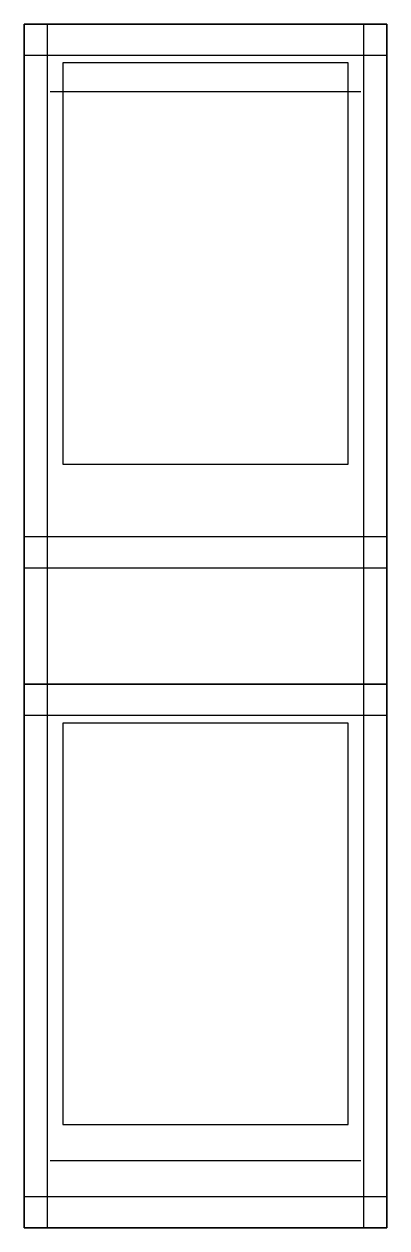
# Model space of a CAD drawing. Header units: millimetres. Extents: x 18 to 158, y 37 to 502.
import ezdxf

# ---------------------------------------------------------------- set-up
doc = ezdxf.new("R2010")
doc.units = ezdxf.units.MM
for name, color, linetype in [('CREASE', 5, 'Continuous'), ('CUT', 1, 'Continuous'), ('PERF', 30, 'Continuous'), ('SAFE', 3, 'Continuous'), ('SEAL', 6, 'Continuous')]:
    doc.layers.add(name, color=color, linetype=linetype)

msp = doc.modelspace()

# ---------------------------------------------------------------- linework, layer by layer
at = {"layer": 'CREASE'}
for points in [[(18, 292), (158, 292)], [(18, 247), (158, 247)]]:
    msp.add_lwpolyline(points, dxfattribs=at)
at = {"layer": 'CUT'}
msp.add_lwpolyline([(158, 37), (18, 37), (18, 247), (18, 292), (18, 502), (158, 502), (158, 292), (158, 247), (158, 37)], close=True, dxfattribs=at)
at = {"layer": 'PERF'}
for points in [[(28, 476), (148, 476)], [(28, 63), (148, 63)]]:
    msp.add_lwpolyline(points, dxfattribs=at)
at = {"layer": 'SAFE'}
for points in [[(143, 332), (143, 487), (33, 487), (33, 332), (143, 332)], [(143, 77), (143, 232), (33, 232), (33, 77), (143, 77)]]:
    msp.add_lwpolyline(points, close=True, dxfattribs=at)
at = {"layer": 'SEAL'}
for points in [[(158, 490), (158, 502), (18, 502), (18, 490), (158, 490)], [(27, 37), (27, 502), (18, 502), (18, 37), (27, 37)], [(158, 37), (158, 502), (149, 502), (149, 37), (158, 37)], [(158, 292), (158, 304), (18, 304), (18, 292), (158, 292)], [(158, 235), (158, 247), (18, 247), (18, 235), (158, 235)], [(158, 37), (158, 49), (18, 49), (18, 37), (158, 37)]]:
    msp.add_lwpolyline(points, close=True, dxfattribs=at)

doc.saveas('drawing.dxf')
